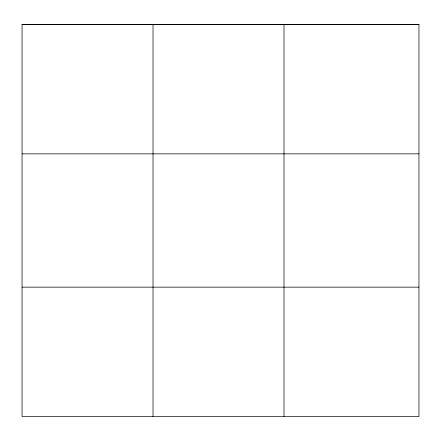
<?xml version="1.0" encoding="UTF-8"?>
<svg xmlns="http://www.w3.org/2000/svg" width="441" height="441" viewBox="0 0 441 441"><rect width="100%" height="100%" fill="white"/><g stroke="black" fill="none" stroke-linecap="round" stroke-linejoin="round"><path stroke-width="0.66" d="M153.027 24.47L153.027 416.53M284.004 24.47L284.004 416.53M418.95 24.47L418.95 416.53L22.05 416.53L22.05 24.47L418.95 24.47L22.05 24.47M22.05 153.848L418.95 153.848M22.05 287.152L418.95 287.152"/></g></svg>
